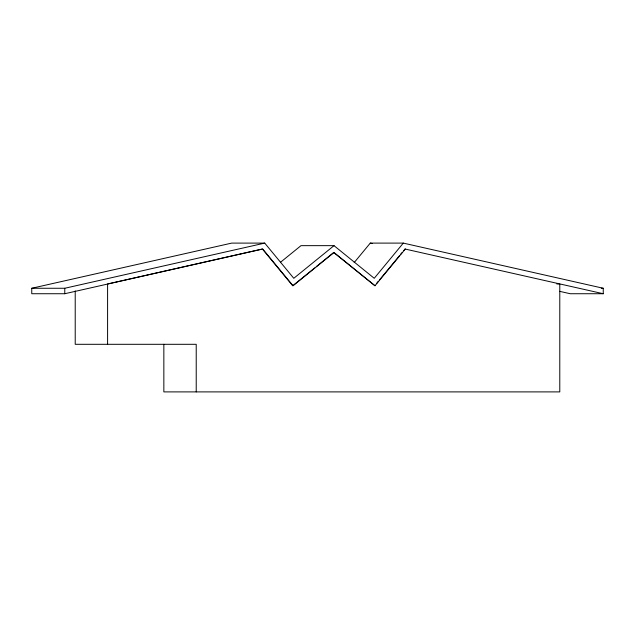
<?xml version="1.0" encoding="UTF-8"?>
<svg xmlns="http://www.w3.org/2000/svg" width="635" height="635" viewBox="0 0 635 635"><rect width="100%" height="100%" fill="white"/><g stroke="black" fill="none" stroke-linecap="round" stroke-linejoin="round"><path stroke-width="0.95" d="M354.203 262.572L370.276 243.102L403.304 243.102L603.25 288.266L603.25 293.727L570.23 293.727L559.61 291.33M403.304 243.102L374.237 278.297L334.01 245.65L300.99 245.65L280.495 262.279M376.515 283.504L378.373 281.257M379.611 279.757L399.423 255.762M400.661 254.262L401.899 252.762M403.757 250.515L405.32 249.015L374.983 285.75L333.685 252.5L316.238 266.668M334.01 245.65L293.783 278.297L264.724 243.102L231.696 243.102L31.75 288.266L31.75 293.727L64.77 293.727L262.707 249.015L293.045 285.75L334.01 252.5L374.983 285.75M107.593 344.305L107.593 283.98L262.382 249.015L292.719 285.75L314.722 267.899M31.75 288.266L64.77 288.266L264.724 243.102M556.839 283.98L558.8 283.98M601.305 288.266L603.25 288.266M404.995 249.015L603.25 293.727M370.276 243.102L372.213 243.538M559.784 283.98L559.784 391.898L163.846 391.898L163.846 344.305M196.223 391.898L196.223 344.305L75.216 344.305L75.216 290.901M64.77 288.266L64.77 293.727"/></g></svg>
